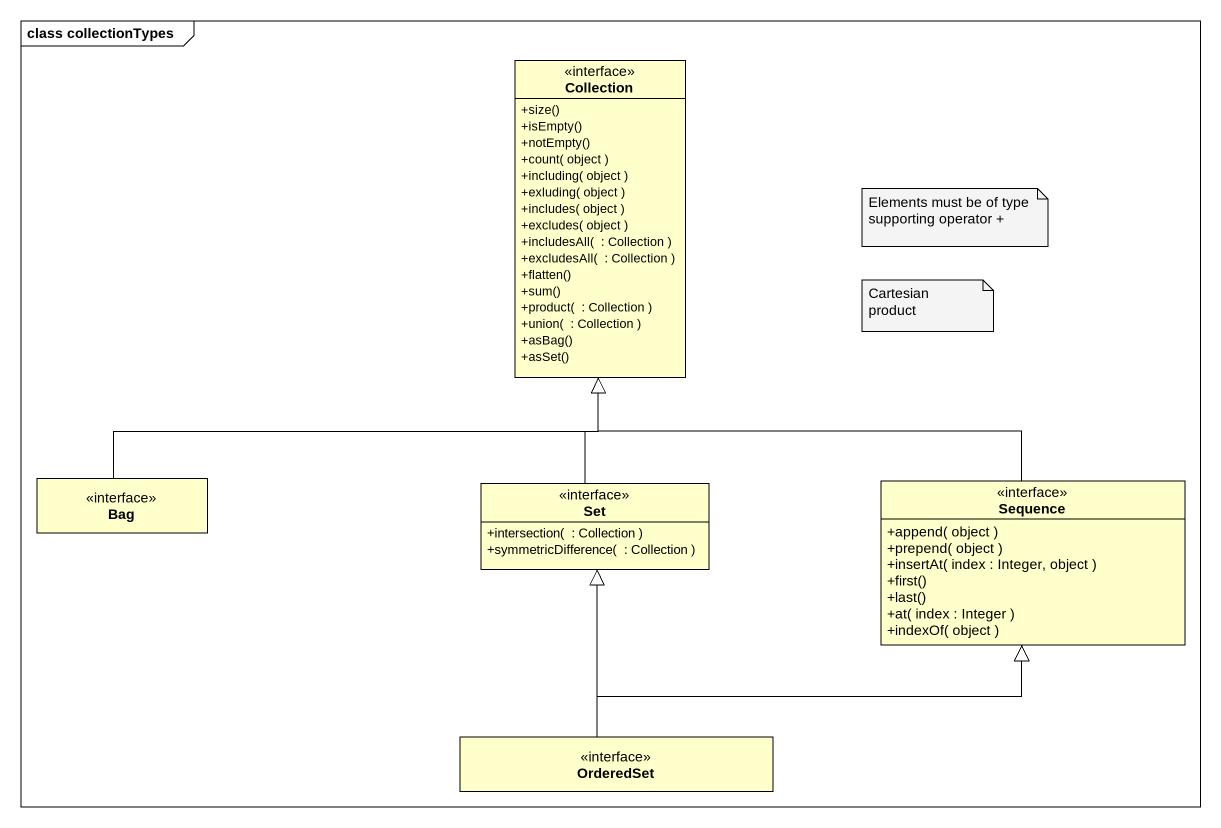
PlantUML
@startuml
mainframe class collectionTypes
hide circle
hide empty members
skinparam classAttributeIconSize 0
interface Collection {
  +size()
  +isEmpty()
  +notEmpty()
  +count( object )
  +including( object )
  +exluding( object )
  +includes( object )
  +excludes( object )
  +includesAll(  : Collection )
  +excludesAll(  : Collection )
  +flatten()
  +sum()
  +product(  : Collection )
  +union(  : Collection )
  +asBag()
  +asSet()
}
interface Bag
interface Sequence {
  +append( object )
  +prepend( object )
  +insertAt( index : Integer, object )
  +first()
  +last()
  +at( index : Integer )
  +indexOf( object )
}
interface "Set" as Set_ {
  +intersection(  : Collection )
  +symmetricDifference(  : Collection )
}
interface OrderedSet
Bag -right-|> Collection
Sequence -up-|> Collection
Set_ -up-|> Collection
OrderedSet -right-|> Sequence
OrderedSet -up-|> Set_
note as N1
  Elements must be of type supporting operator +
end note
note as N2
  Cartesian product
end note
@enduml
